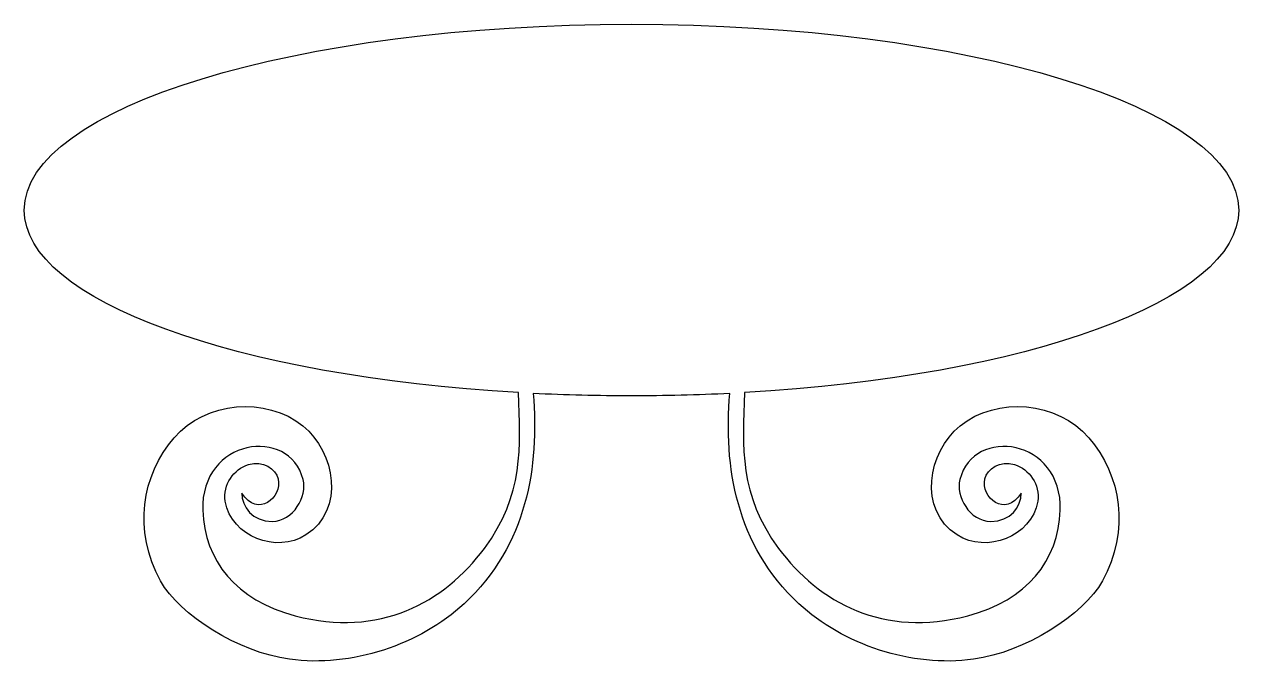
# Model space of a CAD drawing. Header units: centimetres. Extents: x -5.4 to 5.4, y -2.9 to 2.8.
import ezdxf

# ---------------------------------------------------------------- set-up
doc = ezdxf.new("R2010")
doc.units = ezdxf.units.CM
doc.header["$MEASUREMENT"] = 0
doc.layers.add('Camada 1', color=7, linetype='Continuous')

msp = doc.modelspace()

# ---------------------------------------------------------------- linework, layer by layer
at = {"layer": 'Camada 1'}
msp.add_open_spline([(-0.00001, -0.47454), (0.29828, -0.47454), (0.59091, -0.46726), (0.8761, -0.45303), (0.8761, -0.45303), (0.82324, -1.10398), (0.9287, -1.80188), (1.49361, -2.32911), (1.49361, -2.32911), (1.88509, -2.69471), (2.5026, -2.89902), (3.05042, -2.82407), (3.05042, -2.82407), (3.50706, -2.76168), (4.03531, -2.42802), (4.20109, -2.12538), (4.20109, -2.12538), (4.44906, -1.67138), (4.37011, -1.18661), (4.07943, -0.84742), (4.07943, -0.84742), (3.80344, -0.52542), (3.25957, -0.4743), (2.93119, -0.74288), (2.93119, -0.74288), (2.64327, -0.97706), (2.55453, -1.48861), (2.90484, -1.71456), (2.90484, -1.71456), (3.16516, -1.88313), (3.57, -1.73327), (3.62403, -1.41455), (3.62403, -1.41455), (3.64885, -1.26532), (3.54741, -1.12756), (3.41808, -1.08776), (3.41808, -1.08776), (3.28841, -1.04651), (3.17347, -1.12377), (3.15204, -1.21558), (3.15204, -1.21558), (3.11513, -1.37695), (3.33389, -1.56883), (3.47761, -1.34094), (3.47761, -1.34094), (3.47719, -1.46257), (3.38064, -1.59475), (3.2067, -1.59404), (3.2067, -1.59404), (3.01347, -1.59367), (2.89248, -1.36851), (2.92944, -1.22129), (2.92944, -1.22129), (3.05094, -0.73948), (3.84736, -0.85669), (3.82495, -1.49468), (3.82495, -1.49468), (3.80852, -1.94447), (3.53065, -2.29549), (2.9995, -2.43599), (2.9995, -2.43599), (2.25293, -2.6348), (1.6683, -2.31693), (1.31193, -1.83457), (1.31193, -1.83457), (0.9607, -1.35851), (0.98707, -0.93001), (1.00948, -0.44588), (1.00948, -0.44588), (3.51895, -0.30115), (5.41725, 0.37282), (5.41725, 1.18245), (5.41725, 1.18245), (5.41722, 2.09758), (2.99182, 2.83947), (-0.00001, 2.83947), (-0.00001, 2.83947), (-2.99182, 2.83947), (-5.41722, 2.09758), (-5.41722, 1.18246), (-5.41722, 1.18246), (-5.41722, 0.37283), (-3.51891, -0.30116), (-1.00947, -0.44587), (-1.00947, -0.44587), (-0.98703, -0.93003), (-0.96065, -1.3585), (-1.31189, -1.83456), (-1.31189, -1.83456), (-1.66826, -2.31692), (-2.25288, -2.63479), (-2.99946, -2.43598), (-2.99946, -2.43598), (-3.53064, -2.29546), (-3.80848, -1.94446), (-3.82491, -1.49467), (-3.82491, -1.49467), (-3.84735, -0.85668), (-3.0509, -0.73947), (-2.92943, -1.22128), (-2.92943, -1.22128), (-2.89249, -1.36847), (-3.01346, -1.59365), (-3.20669, -1.59403), (-3.20669, -1.59403), (-3.38063, -1.59472), (-3.47717, -1.46253), (-3.4776, -1.34093), (-3.4776, -1.34093), (-3.33388, -1.56879), (-3.11515, -1.37691), (-3.152, -1.21557), (-3.152, -1.21557), (-3.17346, -1.12376), (-3.28834, -1.0465), (-3.41807, -1.08775), (-3.41807, -1.08775), (-3.54742, -1.12754), (-3.64881, -1.26531), (-3.62402, -1.41454), (-3.62402, -1.41454), (-3.56999, -1.73326), (-3.16515, -1.88312), (-2.90483, -1.71455), (-2.90483, -1.71455), (-2.55452, -1.4886), (-2.64329, -0.97705), (-2.93121, -0.74287), (-2.93121, -0.74287), (-3.25958, -0.47432), (-3.80346, -0.52541), (-4.07945, -0.84741), (-4.07945, -0.84741), (-4.37007, -1.18658), (-4.44905, -1.67138), (-4.20108, -2.12537), (-4.20108, -2.12537), (-4.03529, -2.428), (-3.50705, -2.76167), (-3.05041, -2.82406), (-3.05041, -2.82406), (-2.50259, -2.89902), (-1.88511, -2.69471), (-1.49363, -2.3291), (-1.49363, -2.3291), (-0.92872, -1.80186), (-0.82326, -1.10395), (-0.87615, -0.45302), (-0.87615, -0.45302), (-0.59091, -0.46727), (-0.29828, -0.47454), (-0.00001, -0.47454)], degree=3, knots=[0, 0, 0, 0, 0.02564103, 0.02564103, 0.02564103, 0.02564103, 0.05128205, 0.05128205, 0.05128205, 0.05128205, 0.07692308, 0.07692308, 0.07692308, 0.07692308, 0.1025641, 0.1025641, 0.1025641, 0.1025641, 0.12820513, 0.12820513, 0.12820513, 0.12820513, 0.15384615, 0.15384615, 0.15384615, 0.15384615, 0.17948718, 0.17948718, 0.17948718, 0.17948718, 0.20512821, 0.20512821, 0.20512821, 0.20512821, 0.23076923, 0.23076923, 0.23076923, 0.23076923, 0.25641026, 0.25641026, 0.25641026, 0.25641026, 0.28205128, 0.28205128, 0.28205128, 0.28205128, 0.30769231, 0.30769231, 0.30769231, 0.30769231, 0.33333333, 0.33333333, 0.33333333, 0.33333333, 0.35897436, 0.35897436, 0.35897436, 0.35897436, 0.38461538, 0.38461538, 0.38461538, 0.38461538, 0.41025641, 0.41025641, 0.41025641, 0.41025641, 0.43589744, 0.43589744, 0.43589744, 0.43589744, 0.46153846, 0.46153846, 0.46153846, 0.46153846, 0.48717949, 0.48717949, 0.48717949, 0.48717949, 0.51282051, 0.51282051, 0.51282051, 0.51282051, 0.53846154, 0.53846154, 0.53846154, 0.53846154, 0.56410256, 0.56410256, 0.56410256, 0.56410256, 0.58974359, 0.58974359, 0.58974359, 0.58974359, 0.61538462, 0.61538462, 0.61538462, 0.61538462, 0.64102564, 0.64102564, 0.64102564, 0.64102564, 0.66666667, 0.66666667, 0.66666667, 0.66666667, 0.69230769, 0.69230769, 0.69230769, 0.69230769, 0.71794872, 0.71794872, 0.71794872, 0.71794872, 0.74358974, 0.74358974, 0.74358974, 0.74358974, 0.76923077, 0.76923077, 0.76923077, 0.76923077, 0.79487179, 0.79487179, 0.79487179, 0.79487179, 0.82051282, 0.82051282, 0.82051282, 0.82051282, 0.84615385, 0.84615385, 0.84615385, 0.84615385, 0.87179487, 0.87179487, 0.87179487, 0.87179487, 0.8974359, 0.8974359, 0.8974359, 0.8974359, 0.92307692, 0.92307692, 0.92307692, 0.92307692, 0.94871795, 0.94871795, 0.94871795, 0.94871795, 1, 1, 1, 1], dxfattribs=at)

doc.saveas('drawing.dxf')
